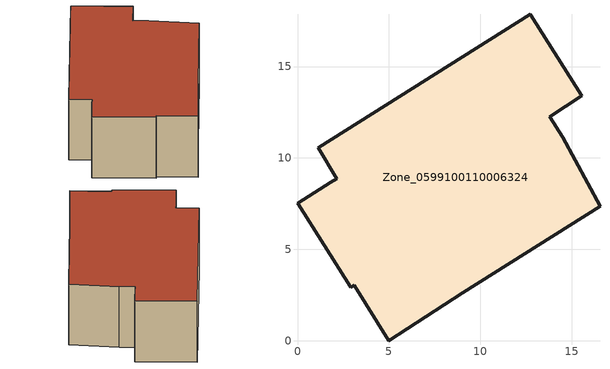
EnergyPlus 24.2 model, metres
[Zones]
Zone_0599100110006324
 floor ground (C_G): 3.11,3.03 2.92,2.92 0,7.51 1.82,8.66 2.16,8.86 1.13,10.56 12.73,17.86 15.55,13.39 13.8,12.27 14.52,11.13 16.55,7.35 9.04,2.62 4.98,0 z0
 wall outside (C_F): 2.92,2.92 3.11,3.03 4.98,0 9.04,2.62 16.55,7.35 14.52,11.13 13.8,12.27 15.55,13.39 12.73,17.86 1.13,10.56 2.16,8.86 1.82,8.66 0,7.51 2.92,2.92 z0:6.27
 roof outside (C_R): 2.16,8.86 1.82,8.66 0,7.51 2.92,2.92 3.11,3.03 4.98,0 9.04,2.62 16.55,7.35 14.52,11.13 13.8,12.27 15.55,13.39 12.73,17.86 1.13,10.56 z6.27
[BUILDING]
Pand.0599100110006324: North Axis=0; Terrain=City; Loads Convergence Tolerance Value=0.04; Temperature Convergence Tolerance Value=0.4; Solar Distribution=FullExterior; Maximum Number of Warmup Days=25; Minimum Number of Warmup Days=1
[Site:Location]
Rotterdam.The.Hague.AP_ZH_NLD Design_Conditions: Latitude=51.96; Longitude=4.45; Time Zone=1; Elevation=-4.5
[SITE:GROUNDTEMPERATURE:BUILDINGSURFACE]
18, 18, 18, 18, 18, 18, 18, 18, 18, 18, 18, 18
[MATERIAL] Thermal Absorptance=0.9; Solar Absorptance=0.7; Visible Absorptance=0.7
Name | Roughness | Thickness | Conductivity | Density | Specific Heat
G.D.2015-2018 | MediumSmooth | 0.15 | 0.0428571 | 540 | 1210
F.D.2015-2018 | Rough | 0.3 | 0.0666667 | 1920 | 840
R.D.2015-2018 | MediumRough | 0.2 | 0.0333333 | 1500 | 1000
[CONSTRUCTION]
C_G: G.D.2015-2018
C_F: F.D.2015-2018
C_R: R.D.2015-2018
[ZONE]
Zone_0599100110006324: Type=1; Multiplier=1; Ceiling Height=Autocalculate; Volume=Autocalculate; Floor Area=autocalculate; Part of Total Floor Area=Yes
[ZONEINFILTRATION:DESIGNFLOWRATE]
Infil_Zone_0599100110006324: Zone or ZoneList or Space or SpaceList=Zone_0599100110006324; Schedule=AlwaysOn; Design Flow Rate Calculation Method=Flow/Area; Flow Rate per Floor Area=0.0021; Constant Term Coefficient=1; Temperature Term Coefficient=0; Velocity Term Coefficient=0; Velocity Squared Term Coefficient=0
[HVACTEMPLATE:ZONE:IDEALLOADSAIRSYSTEM]
Zone_0599100110006324: Maximum Heating Supply Air Temperature=50; Minimum Cooling Supply Air Temperature=13; Maximum Heating Supply Air Humidity Ratio=0.0156; Minimum Cooling Supply Air Humidity Ratio=0.0077; Heating Limit=NoLimit; Cooling Limit=NoLimit; Dehumidification Control Type=ConstantSensibleHeatRatio; Cooling Sensible Heat Ratio=0.7; Dehumidification Setpoint=60; Humidification Control Type=None; Humidification Setpoint=30; Outdoor Air Method=None; Outdoor Air Flow Rate per Person=0.00944; Outdoor Air Flow Rate per Zone Floor Area=0; Outdoor Air Flow Rate per Zone=0; Demand Controlled Ventilation Type=None; Outdoor Air Economizer Type=NoEconomizer; Heat Recovery Type=None; Sensible Heat Recovery Effectiveness=0.7; Latent Heat Recovery Effectiveness=0.65
[ZONECONTROL:THERMOSTAT]
ThermostatControl_Zone_0599100110006324: Zone or ZoneList=Zone_0599100110006324; Control Type Schedule=DualSetpointControlType; Control 1=Thermostat_Zone_0599100110006324; Temperature Difference Between Cutout And Setpoint=0
[THERMOSTATSETPOINT:DUALSETPOINT]
Thermostat_Zone_0599100110006324: Heating Setpoint Temperature Schedule=HeatingSetpoint_Zone_0599100110006324; Cooling Setpoint Temperature Schedule=CoolingSetpoint_Zone_0599100110006324
[SCHEDULE:COMPACT]
HeatingSetpoint_Zone_0599100110006324: Through: 12/31, For: AllDays, Until: 24:00, 21
CoolingSetpoint_Zone_0599100110006324: Through: 12/31, For: AllDays, Until: 24:00, 24
DualSetpointControlType: Through: 12/31, For: AllDays, Until: 24:00, 4
AlwaysOn: Through: 12/31, For: AllDays, Until: 24:00, 1
